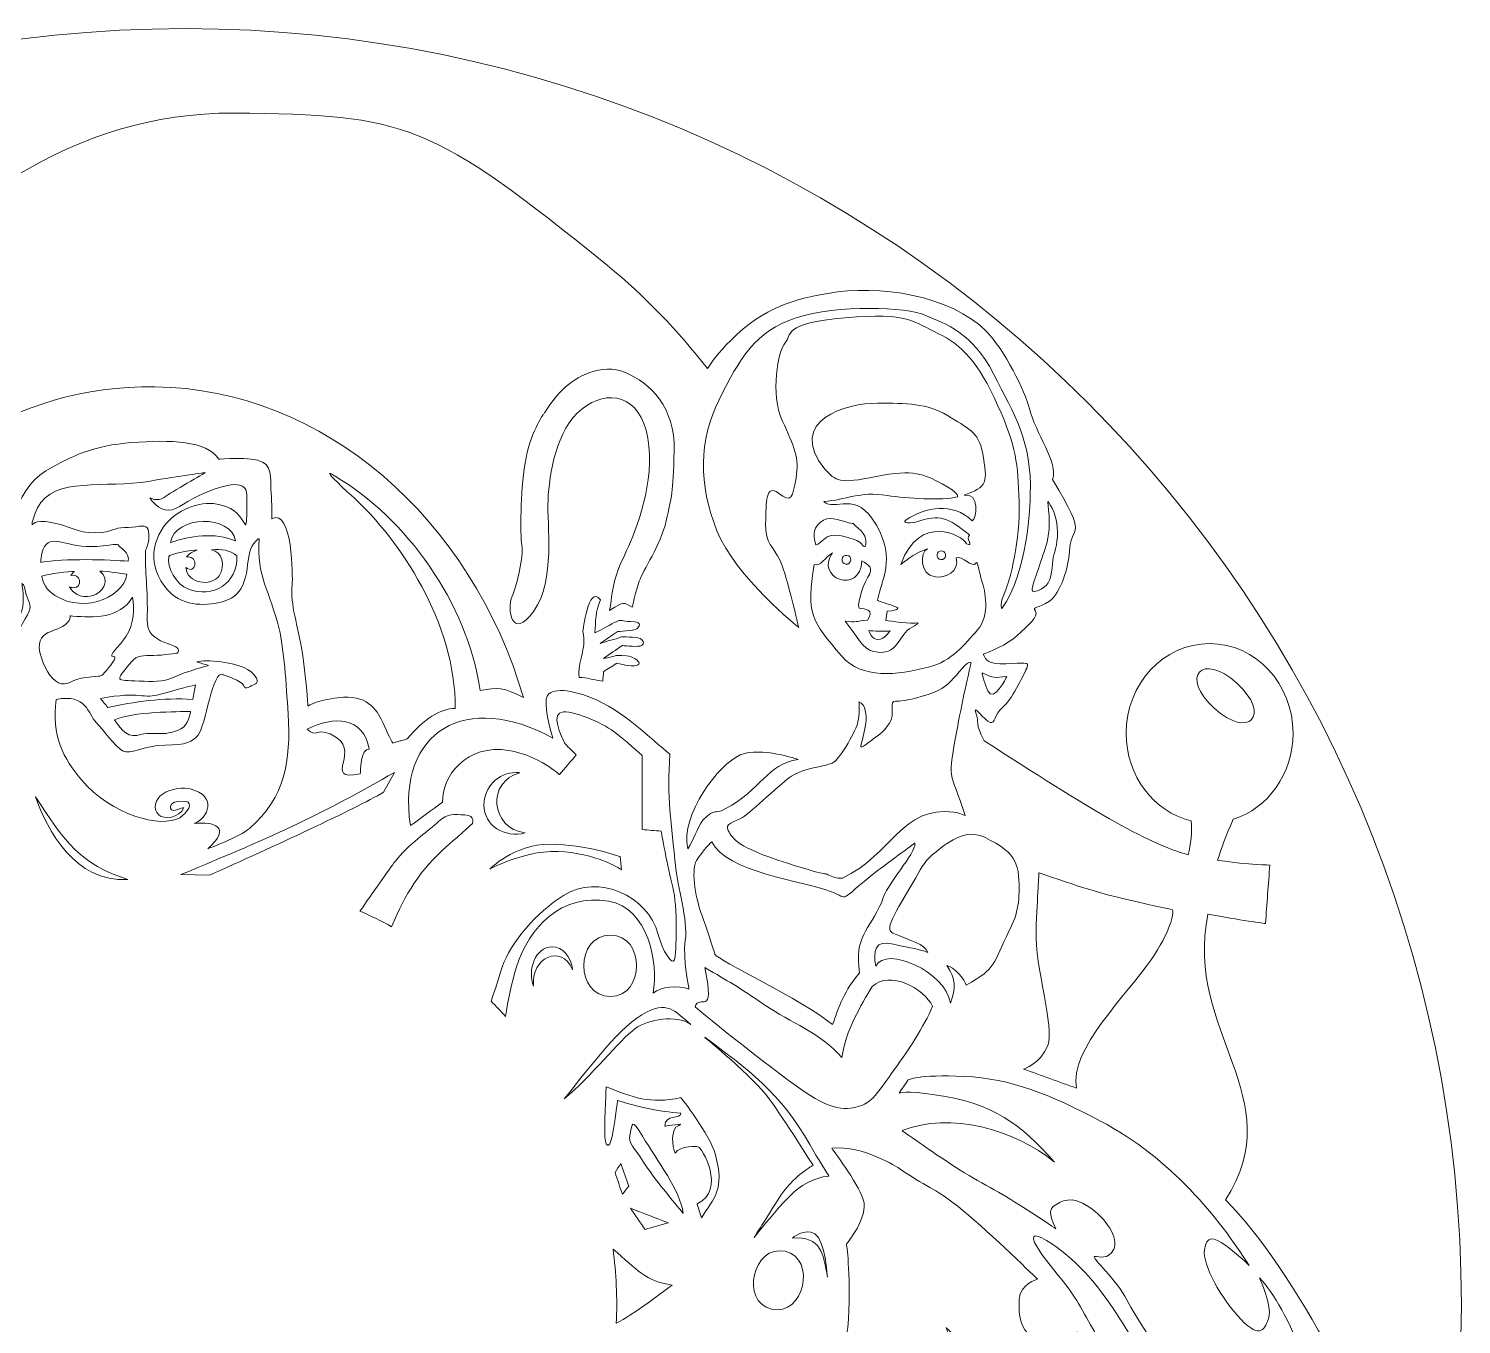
# Model space of a CAD drawing. Header units: inches. Extents: x 50 to 350, y -350 to -50.
# Drawn here: x 181.6 to 350, y -202.3 to -50 of the extents above; entities that cross this region are included whole.
import ezdxf

# ---------------------------------------------------------------- set-up
doc = ezdxf.new("R2010")
doc.units = ezdxf.units.IN
doc.header["$MEASUREMENT"] = 0
doc.layers.add('Layer 1', color=7, linetype='Continuous')

msp = doc.modelspace()

# ---------------------------------------------------------------- linework, layer by layer
at = {"layer": 'Layer 1', "lineweight": 0}
for points, knots in [([(350, -200), (350, -282.84), (282.84, -350), (200, -350), (117.16, -350), (50, -282.84), (50, -200), (50, -117.16), (117.16, -50), (200, -50), (282.84, -50), (350, -117.16), (350, -200)], [0, 0, 0, 0, 1, 1, 1, 2, 2, 2, 3, 3, 3, 4, 4, 4, 4]), ([(320.41, -122.27), (325.83, -122.27), (330.22, -126.99), (330.22, -132.81), (330.22, -137.59), (327.26, -141.63), (323.2, -142.92), (322.2, -145.04), (321.83, -146.29), (321.35, -147.73), (325.3, -148.29), (327.49, -148.29), (327.49, -148.29), (327.32, -150.58), (327.15, -152.88), (326.98, -155.17), (326.98, -155.17), (323.87, -154.75), (320.22, -154.08), (317.39, -168.07), (330.05, -175.52), (322.28, -187.65), (330.55, -195.99), (339.35, -213.69), (346.11, -229.36), (345.01, -234.85), (343.3, -236.69), (339.09, -240.18), (339.09, -240.18), (338.57, -243.96), (338.4, -247.32), (338.09, -253.43), (336.94, -259.11), (334.3, -264.6), (331.56, -270.28), (328.48, -275.73), (325.06, -281), (324.94, -278.99), (324.65, -277.06), (324.54, -276.06), (324.37, -274.43), (323.42, -275.38), (321.27, -276.58), (319.12, -277.79), (319.46, -278.22), (319.46, -278.22), (319.46, -278.22), (319.55, -281.57), (319.38, -288.03), (319.37, -288.45), (319.38, -288.8), (319.42, -289.09), (292.27, -325.41), (248.93, -348.93), (200.1, -348.93), (131.18, -348.93), (73.19, -302.07), (56.23, -238.49), (59.64, -233.88), (67.19, -226.17), (69.6, -226.6), (68.37, -223.84), (65.85, -215.65), (66.18, -209.53), (64.67, -206.1), (62.79, -204.97), (62.36, -202.53), (64.05, -201.87), (65.93, -202.2), (69.46, -202.5), (72.07, -196.43), (76.89, -191.83), (77.94, -191.34), (76.39, -188.59), (72.08, -185.83), (76.39, -174.29), (80.22, -164.02), (84.73, -156.75), (85.19, -148.12), (79.58, -148.15), (76.39, -148.63), (76.39, -148.63), (75.81, -145.59), (75.24, -142.55), (74.67, -139.5), (74.67, -139.5), (78.3, -141.08), (84.78, -140.83), (84.56, -139.07), (84.28, -137.6), (84, -136.39), (78.81, -136.14), (74.67, -131.89), (74.67, -126.67), (74.67, -121.3), (79.06, -116.94), (84.48, -116.94), (94.71, -116.94), (98.05, -130.59), (89.05, -135.29), (89.02, -136.75), (89.01, -138.56), (89.04, -140.43), (101.39, -138.61), (112.24, -131.75), (123.33, -123.03), (122.45, -122.75), (120.94, -122.14), (120.51, -121.21), (119.77, -119.64), (118.52, -116.81), (118.52, -116.81), (116.77, -116.67), (115.37, -116.61), (113.62, -116.48), (113.62, -116.48), (112.05, -117.73), (111.1, -117.42), (110.17, -117.11), (108.81, -115.74), (107.12, -115.32), (107.12, -115.32), (104.71, -115.11), (104.08, -114.8), (103.3, -114.41), (102.57, -112.71), (101.46, -112.28), (101.46, -112.28), (98.94, -111.97), (98.73, -111.34), (98.52, -110.71), (98.21, -108.19), (98.21, -108.19), (98.21, -108.19), (94.76, -104.84), (95.81, -104), (96.85, -103.16), (98.73, -103.27), (98.73, -103.27), (99.15, -102.53), (99.57, -101.8), (99.99, -101.07), (99.57, -100.09), (96.87, -94.94), (103.24, -96.56), (103.9, -95.89), (104.57, -95.23), (105.23, -94.57), (104.23, -88.9), (107.85, -89.87), (109.32, -89.85), (110.58, -88.94), (111.84, -88.03), (113.09, -87.12), (113.6, -82.68), (119.72, -84.24), (119.56, -84.14), (119.79, -83.98), (120.03, -83.82), (120.26, -83.67), (119.88, -83.33), (116.32, -82.54), (114.84, -83.27), (117.95, -80.2), (118.81, -79.16), (121.38, -76.12), (123.51, -73.58), (126.26, -70.29), (130.01, -68.65), (133.06, -67.31), (136.57, -70.04), (137.94, -71.19), (140.17, -70.42), (142.41, -69.65), (144.65, -68.88), (145.92, -65.91), (148.36, -66.11), (146.53, -68.36), (147.55, -68.15), (148.56, -67.94), (149.57, -67.73), (151.15, -65.15), (152.44, -66.17), (151.36, -67.52), (152.16, -67.49), (152.96, -67.45), (153.77, -67.42), (153.77, -67.42), (154.5, -66.79), (155.13, -67), (155.76, -67.21), (155.02, -67.84), (155.02, -67.84), (158.9, -68.68), (161.99, -72.31), (161.72, -78.33), (161.6, -81.22), (161.9, -83.27), (161.68, -85.13), (162.2, -84.46), (162.36, -84.23), (162.78, -83.63), (171.22, -71.58), (186.78, -59.76), (205.73, -59.93), (226.07, -60.12), (228.81, -60.97), (249.65, -77.85), (254.07, -81.42), (257.93, -85.56), (261.4, -89.94), (261.85, -89.21), (262.66, -88.14), (264.13, -86.63), (267.97, -82.69), (271.93, -81.75), (275.52, -81.11), (281.48, -80.03), (289.98, -81.32), (294.19, -85.59), (296.24, -87.65), (298.76, -92.68), (299.24, -94.68), (299.91, -97.47), (302.67, -101.01), (301.96, -102.99), (306.28, -110.17), (304.11, -108.03), (303.93, -111.5), (303.84, -113.18), (302.92, -116.36), (301.6, -117.28), (300.27, -118.21), (299.53, -117.81), (299.93, -118.46), (300.34, -119.12), (299.13, -120.06), (297.76, -121.34), (296.61, -122.42), (294.45, -123.28), (293.81, -123.51), (294.2, -124.26), (294.26, -124.7), (296.51, -124.65), (298.53, -124.61), (299.35, -124.27), (298.92, -125.17), (298.49, -126.07), (297.11, -128.95), (296.08, -129.77), (295.05, -130.59), (295.27, -131.75), (294.62, -131.53), (293.98, -131.32), (292.51, -129.25), (292.94, -130.41), (293.37, -131.55), (292.8, -131.62), (293.91, -133.69), (306.16, -141.6), (312.96, -145.74), (317.89, -147.09), (318.2, -145.94), (318.38, -144.39), (318.24, -143.09), (313.87, -142.03), (310.6, -137.83), (310.6, -132.81), (310.6, -126.99), (314.99, -122.27), (320.41, -122.27), (320.41, -122.27), (320.41, -122.27), (320.41, -122.27)], [0, 0, 0, 0, 1, 1, 1, 2, 2, 2, 3, 3, 3, 4, 4, 4, 5, 5, 5, 6, 6, 6, 7, 7, 7, 8, 8, 8, 9, 9, 9, 10, 10, 10, 11, 11, 11, 12, 12, 12, 13, 13, 13, 14, 14, 14, 15, 15, 15, 16, 16, 16, 17, 17, 17, 18, 18, 18, 19, 19, 19, 20, 20, 20, 21, 21, 21, 22, 22, 22, 23, 23, 23, 24, 24, 24, 25, 25, 25, 26, 26, 26, 27, 27, 27, 28, 28, 28, 29, 29, 29, 30, 30, 30, 31, 31, 31, 32, 32, 32, 33, 33, 33, 34, 34, 34, 35, 35, 35, 36, 36, 36, 37, 37, 37, 38, 38, 38, 39, 39, 39, 40, 40, 40, 41, 41, 41, 42, 42, 42, 43, 43, 43, 44, 44, 44, 45, 45, 45, 46, 46, 46, 47, 47, 47, 48, 48, 48, 49, 49, 49, 50, 50, 50, 51, 51, 51, 52, 52, 52, 53, 53, 53, 54, 54, 54, 55, 55, 55, 56, 56, 56, 57, 57, 57, 58, 58, 58, 59, 59, 59, 60, 60, 60, 61, 61, 61, 62, 62, 62, 63, 63, 63, 64, 64, 64, 65, 65, 65, 66, 66, 66, 67, 67, 67, 68, 68, 68, 69, 69, 69, 70, 70, 70, 71, 71, 71, 72, 72, 72, 73, 73, 73, 74, 74, 74, 75, 75, 75, 76, 76, 76, 77, 77, 77, 78, 78, 78, 79, 79, 79, 80, 80, 80, 81, 81, 81, 82, 82, 82, 83, 83, 83, 84, 84, 84, 85, 85, 85, 86, 86, 86, 87, 87, 87, 88, 88, 88, 89, 89, 89, 90, 90, 90, 91, 91, 91, 91]), ([(272.12, -120.37), (272.12, -120.37), (264.71, -114.48), (262.51, -109.01), (260.3, -103.54), (260.39, -98.39), (262.77, -93.61), (265.14, -88.83), (266.98, -85.55), (271.83, -83.98), (276.69, -82.41), (284.78, -82.69), (287.05, -83.7), (289.32, -84.71), (292.49, -85.64), (295, -90.55), (297.51, -95.46), (299.51, -98.47), (299.34, -104.74), (299.31, -105.88), (299.05, -113.99), (295.98, -118.13), (295.98, -118.13), (295.68, -117.61), (296.33, -116.24), (296.97, -114.87), (298.19, -110.09), (298.02, -105.59), (297.85, -101.1), (297.76, -99.24), (295.5, -94.24), (293.24, -89.24), (291.3, -87.13), (288.47, -85.81), (285.64, -84.49), (285.06, -83.33), (277.57, -83.97), (270.08, -84.6), (271.34, -86.06), (270.52, -86.93), (269.69, -87.79), (268.76, -92.98), (270.18, -96.06), (271.6, -99.14), (272.21, -100.44), (271.8, -102.81), (271.39, -105.18), (271.27, -105.75), (269.74, -104.59), (268.21, -103.43), (268.3, -105.62), (268.23, -108.15), (268.16, -110.68), (269.12, -110.68), (269.96, -112.6), (270.8, -114.52), (272.12, -120.37), (272.12, -120.37), (272.12, -120.37), (272.12, -120.37), (272.12, -120.37)], [0, 0, 0, 0, 1, 1, 1, 2, 2, 2, 3, 3, 3, 4, 4, 4, 5, 5, 5, 6, 6, 6, 7, 7, 7, 8, 8, 8, 9, 9, 9, 10, 10, 10, 11, 11, 11, 12, 12, 12, 13, 13, 13, 14, 14, 14, 15, 15, 15, 16, 16, 16, 17, 17, 17, 18, 18, 18, 19, 19, 19, 20, 20, 20, 20]), ([(242.11, -95.31), (242.11, -95.31), (240.51, -97.52), (239.95, -101.07), (239.39, -104.62), (239.37, -109.32), (239.58, -110.7), (239.78, -112.07), (239.05, -115.24), (238.42, -116.7), (237.79, -118.17), (238.38, -122.1), (240.98, -118.44), (243.57, -114.78), (242.5, -108.4), (242.65, -105.39), (242.81, -102.38), (243.59, -97.11), (246.62, -94.7), (249.64, -92.3), (253.5, -93), (254.38, -98.11), (255.27, -103.21), (252.99, -109.03), (251.89, -111.34), (250.38, -114.48), (250.39, -115.05), (249.89, -118.37), (251.74, -117.24), (251.36, -117.42), (252.56, -117.99), (252.56, -117.99), (252.9, -116.3), (253.37, -114.95), (253.83, -113.61), (255.88, -110.75), (256.54, -107.84), (257.19, -104.93), (257.34, -104.77), (257.48, -99.62), (257.62, -94.46), (254.6, -91.63), (251.76, -90.42), (248.92, -89.21), (245.86, -90.97), (244.43, -92.36), (243.01, -93.76), (242.2, -95.23), (242.2, -95.23)], [0, 0, 0, 0, 1, 1, 1, 2, 2, 2, 3, 3, 3, 4, 4, 4, 5, 5, 5, 6, 6, 6, 7, 7, 7, 8, 8, 8, 9, 9, 9, 10, 10, 10, 11, 11, 11, 12, 12, 12, 13, 13, 13, 14, 14, 14, 15, 15, 15, 16, 16, 16, 16]), ([(159.7, -116.59), (166.54, -101.06), (179.78, -91.9), (196.42, -92.09), (216.35, -92.32), (233.72, -107.73), (239.76, -128.62), (237.51, -127.41), (236.65, -127.35), (234.68, -127.8), (233.16, -117.49), (226.01, -107.52), (217.63, -102.61), (217.63, -102.61), (215.18, -100.88), (219.81, -105.11), (225.12, -109.95), (231.85, -119.89), (231.74, -129.88), (230, -129.89), (228.03, -131.14), (226.11, -133.47), (224.94, -133.89), (225.57, -133.54), (224.4, -133.96), (224.4, -133.96), (223.76, -132.78), (223.26, -131.61), (222.75, -130.43), (221.6, -128.34), (218.61, -128.57), (215.61, -128.8), (214.43, -129.6), (214.43, -129.6), (214.43, -129.6), (214.15, -125.73), (213.79, -123.38), (213.26, -119.97), (212.32, -117.83), (212.58, -115.31), (212.65, -114.62), (212.65, -106.26), (210.2, -107.59), (210.2, -107.59), (210.22, -105.64), (210.1, -104.6), (209.98, -103.55), (210.39, -101.6), (209.1, -100.93), (207.81, -100.27), (203.95, -100.59), (203.95, -100.59), (202.53, -98.4), (198.27, -98.3), (193.71, -98.65), (189.29, -98.99), (186.64, -100.18), (183.63, -101.97), (179.57, -104.39), (179.54, -110.53), (178.47, -110.52), (175.82, -110.49), (178.25, -117.96), (178.06, -118.69), (178.06, -118.69), (175.07, -122.83), (173.6, -126.72), (172.12, -130.62), (170.5, -137.25), (170.5, -137.25), (166.83, -136.99), (164.71, -140.55), (164.67, -142.52), (162.18, -129.84), (164.05, -121.99), (165.22, -119.06), (162.52, -121.63), (160.29, -132.92), (161.62, -141.46), (160.26, -138.74), (159.82, -134.75), (159.77, -131.36), (159.54, -118.05), (166.87, -107.21), (175.3, -100.3), (169.2, -103.95), (167.43, -104.56), (159.7, -116.59), (159.7, -116.59), (159.7, -116.59), (159.7, -116.59)], [0, 0, 0, 0, 1, 1, 1, 2, 2, 2, 3, 3, 3, 4, 4, 4, 5, 5, 5, 6, 6, 6, 7, 7, 7, 8, 8, 8, 9, 9, 9, 10, 10, 10, 11, 11, 11, 12, 12, 12, 13, 13, 13, 14, 14, 14, 15, 15, 15, 16, 16, 16, 17, 17, 17, 18, 18, 18, 19, 19, 19, 20, 20, 20, 21, 21, 21, 22, 22, 22, 23, 23, 23, 24, 24, 24, 25, 25, 25, 26, 26, 26, 27, 27, 27, 28, 28, 28, 29, 29, 29, 30, 30, 30, 30]), ([(290.77, -105.03), (290.77, -105.03), (291.12, -104.59), (288.96, -103.48), (286.81, -102.37), (285.7, -101.74), (281.23, -102.64), (276.77, -103.54), (276.52, -103.15), (275.18, -101.77), (270.53, -96), (277.85, -93.97), (281.37, -94.02), (284.75, -94.02), (287.23, -94.02), (289.59, -95.46), (291.95, -96.9), (293.28, -97.43), (293.71, -99.78), (294.39, -103.46), (294.26, -103.82), (291.58, -104.83), (293.37, -104.47), (293.11, -107.62), (292.49, -107.84), (290.23, -105.64), (287.05, -106.19), (284.75, -107.74), (284.1, -108.17), (285.43, -108.12), (286.12, -107.91), (288.69, -107.1), (289.49, -107.37), (292.18, -109.47), (291.68, -109.98), (292.78, -110.98), (291.84, -110.53), (291.31, -109.51), (286.37, -106.89), (284.11, -112.97), (285.3, -112.1), (285.75, -111.69), (287.24, -111.12), (286.4, -111.46), (286.25, -114.21), (288.16, -114.44), (289.3, -114.58), (291.08, -113.87), (290.63, -112.17), (291.29, -111.88), (292.54, -113.49), (292.95, -112.8), (293.18, -112.4), (293.3, -113.93), (293.65, -114.94), (294.01, -115.95), (294.66, -118.99), (293.13, -120.67), (291.59, -122.36), (290.14, -124.35), (287.39, -125.04), (283.63, -125.99), (279.55, -126.49), (277.16, -123.72), (273.61, -119.6), (272.95, -118.72), (273.95, -112.99), (274.67, -113.25), (275.19, -112.15), (276.09, -111.61), (273.92, -114.47), (279.35, -116.71), (279.54, -112.53), (280.27, -113.05), (281.03, -113.26), (280.25, -114.48), (279.43, -115.76), (278.95, -118.08), (279.24, -118.11), (279.98, -118.21), (281.04, -118.25), (280.2, -119.5), (278.75, -119.65), (278.95, -119.81), (277.56, -119.64), (278.99, -121.32), (279.6, -122.93), (280.89, -123.21), (283.88, -123.87), (283.87, -121.09), (285.37, -120.39), (285.89, -120.15), (286.17, -119.82), (286.17, -119.82), (285.41, -120.05), (282.75, -119.57), (282.37, -119.55), (282.41, -119.19), (282.45, -118.83), (282.5, -118.47), (285.72, -118.18), (281.8, -117.58), (281.38, -117.15), (281.84, -114.71), (283.55, -112.42), (281.26, -108.36), (278.82, -104.04), (276.38, -106.85), (275.05, -105.57), (277.78, -105.39), (279.19, -104.34), (282.51, -104.86), (284.86, -105.23), (288.94, -105.48), (290.77, -105.03), (290.77, -105.03), (290.77, -105.03), (290.77, -105.03)], [0, 0, 0, 0, 1, 1, 1, 2, 2, 2, 3, 3, 3, 4, 4, 4, 5, 5, 5, 6, 6, 6, 7, 7, 7, 8, 8, 8, 9, 9, 9, 10, 10, 10, 11, 11, 11, 12, 12, 12, 13, 13, 13, 14, 14, 14, 15, 15, 15, 16, 16, 16, 17, 17, 17, 18, 18, 18, 19, 19, 19, 20, 20, 20, 21, 21, 21, 22, 22, 22, 23, 23, 23, 24, 24, 24, 25, 25, 25, 26, 26, 26, 27, 27, 27, 28, 28, 28, 29, 29, 29, 30, 30, 30, 31, 31, 31, 32, 32, 32, 33, 33, 33, 34, 34, 34, 35, 35, 35, 36, 36, 36, 37, 37, 37, 38, 38, 38, 39, 39, 39, 39]), ([(202.37, -102.18), (202.37, -102.18), (199.51, -102.53), (195.74, -103.2), (190.77, -104.07), (184.48, -102.54), (182.66, -106.33), (181.79, -108.12), (182.05, -108.32), (182.05, -108.32), (182.05, -108.32), (182.19, -107.68), (184.26, -108.02), (186.33, -108.37), (187.3, -109.28), (189.44, -109.24), (191.58, -109.2), (191.59, -108.62), (192.88, -108.63), (194.18, -108.65), (195.23, -108.21), (195.54, -108.66), (195.86, -109.12), (195.79, -110.27), (195.45, -111.04), (195.12, -111.81), (195.52, -114.81), (195.55, -117.39), (195.59, -119.96), (195.39, -120.35), (196.09, -121.19), (196.8, -122.04), (198.25, -122.27), (198.89, -122.66), (199.53, -123.06), (199.08, -123.37), (199.08, -123.37), (199.08, -123.37), (197.47, -123.66), (196.3, -123.65), (195.13, -123.64), (194.28, -123.7), (193.76, -124.33), (191.67, -126.86), (191.75, -126.52), (194.6, -126.67), (196.16, -126.75), (197.32, -126.83), (198.69, -126.2), (200.06, -125.57), (202.73, -124.83), (202.73, -124.83), (202.28, -124.7), (201.83, -124.56), (201.37, -124.43), (202.45, -124.09), (205.89, -124.44), (207.33, -125.3), (208.43, -125.96), (208.77, -126.83), (208.25, -127.01), (207.73, -127.2), (207.01, -127.82), (206.89, -127.24), (206.77, -126.66), (204.44, -125.92), (204.44, -125.92), (203.23, -125.2), (202.38, -132.05), (201.54, -133.02), (200.82, -133.85), (200.16, -134.17), (197.63, -134.2), (195.1, -134.24), (193.54, -135.39), (192.64, -134.87), (191.73, -134.34), (190.44, -132.46), (189.54, -131.55), (188.56, -130.55), (188.46, -128.1), (184.84, -128.84), (184.22, -133.01), (185.74, -135.86), (187.8, -138.28), (191.35, -142.46), (197.16, -144), (199.36, -142.73), (200.34, -142.16), (200.95, -140.92), (200.11, -140.84), (197.57, -140.49), (198.18, -142.23), (198.87, -141.84), (199.32, -141.65), (199.84, -141.53), (199.84, -141.53), (199.33, -142.81), (197.48, -142.93), (196.94, -142.44), (196.08, -141.67), (196.48, -140.54), (197.4, -139.91), (198.33, -139.28), (199.95, -139.13), (200.59, -139.34), (203.89, -140.18), (202.68, -142.82), (201.05, -143.42), (203.39, -143.14), (205.52, -143.81), (202.68, -146.37), (202.68, -146.37), (206.4, -144.99), (207.58, -143.98), (211.72, -140.41), (212.45, -136.1), (212.1, -130.53), (211.88, -126.99), (211.61, -122.87), (211.05, -120.55), (209.98, -116.09), (208.33, -114.36), (208.7, -109.97), (208.7, -109.97), (208.62, -109.79), (208.03, -110.56), (206.86, -112.06), (208.01, -115.98), (204.9, -117.17), (203.27, -117.8), (200.25, -118.07), (198.45, -116.44), (195.55, -113.82), (195.9, -110.33), (197.8, -108.13), (199.38, -106.3), (202.12, -105.43), (204.11, -105.95), (206.12, -106.47), (206.43, -107.38), (207.11, -108.3), (207.11, -108.3), (207.3, -107.83), (207.25, -106.28), (207.2, -104.74), (207.47, -103.91), (206.37, -103.64), (205.27, -103.37), (203.25, -104.12), (201.49, -104.93), (199.73, -105.75), (198.74, -106.83), (197.65, -106.56), (196.54, -106.29), (195.84, -105.13), (195.84, -105.13), (195.84, -105.13), (196.75, -105.65), (197.53, -105.08), (198.32, -104.51), (202.37, -102.18), (202.37, -102.18), (202.37, -102.18), (202.37, -102.18), (202.37, -102.18)], [0, 0, 0, 0, 1, 1, 1, 2, 2, 2, 3, 3, 3, 4, 4, 4, 5, 5, 5, 6, 6, 6, 7, 7, 7, 8, 8, 8, 9, 9, 9, 10, 10, 10, 11, 11, 11, 12, 12, 12, 13, 13, 13, 14, 14, 14, 15, 15, 15, 16, 16, 16, 17, 17, 17, 18, 18, 18, 19, 19, 19, 20, 20, 20, 21, 21, 21, 22, 22, 22, 23, 23, 23, 24, 24, 24, 25, 25, 25, 26, 26, 26, 27, 27, 27, 28, 28, 28, 29, 29, 29, 30, 30, 30, 31, 31, 31, 32, 32, 32, 33, 33, 33, 34, 34, 34, 35, 35, 35, 36, 36, 36, 37, 37, 37, 38, 38, 38, 39, 39, 39, 40, 40, 40, 41, 41, 41, 42, 42, 42, 43, 43, 43, 44, 44, 44, 45, 45, 45, 46, 46, 46, 47, 47, 47, 48, 48, 48, 49, 49, 49, 50, 50, 50, 51, 51, 51, 52, 52, 52, 53, 53, 53, 54, 54, 54, 55, 55, 55, 55]), ([(301.38, -105.56), (301.38, -105.56), (301.83, -108.53), (301.3, -110.35), (300.77, -112.17), (299.7, -115.11), (299.54, -115.78), (299.39, -116.46), (300.44, -116.11), (301.19, -115.43), (301.94, -114.74), (301.87, -113.03), (302.04, -112.15), (302.22, -111.28), (302.66, -110.34), (302.51, -108.53), (302.36, -106.71), (301.38, -105.56), (301.38, -105.56), (301.38, -105.56), (301.38, -105.56), (301.38, -105.56)], [0, 0, 0, 0, 1, 1, 1, 2, 2, 2, 3, 3, 3, 4, 4, 4, 5, 5, 5, 6, 6, 6, 7, 7, 7, 7]), ([(198.26, -110.4), (198.76, -107.19), (205.48, -107.04), (205.91, -110.21), (203.5, -109.12), (200.51, -109.63), (198.26, -110.4), (198.26, -110.4), (198.26, -110.4), (198.26, -110.4)], [0, 0, 0, 0, 1, 1, 1, 2, 2, 2, 3, 3, 3, 3]), ([(274.14, -110.68), (274.14, -110.68), (274.51, -110.6), (275.06, -110.02), (276.02, -109.02), (277.88, -109.76), (278.94, -110.16), (279.5, -110.37), (279.88, -111.17), (279.96, -110.75), (280.04, -110.33), (280.18, -109.59), (279.11, -108.69), (278.05, -107.78), (278.89, -108.31), (278, -108.07), (276.69, -107.73), (275.68, -107.15), (274.65, -108.03), (273.62, -108.9), (273.89, -109.88), (274.14, -110.68), (274.14, -110.68), (274.14, -110.68), (274.14, -110.68)], [0, 0, 0, 0, 1, 1, 1, 2, 2, 2, 3, 3, 3, 4, 4, 4, 5, 5, 5, 6, 6, 6, 7, 7, 7, 8, 8, 8, 8]), ([(193.29, -112.59), (193.29, -112.59), (193.55, -111.79), (192.63, -111.14), (191.71, -110.5), (192.64, -110.51), (190.35, -110.79), (186.4, -111.27), (184.88, -109.49), (183.68, -110.61), (183.06, -111.2), (183.03, -112.72), (183.03, -112.72), (185.71, -112.23), (191.2, -112.41), (193.29, -112.59), (193.29, -112.59), (193.29, -112.59), (193.29, -112.59)], [0, 0, 0, 0, 1, 1, 1, 2, 2, 2, 3, 3, 3, 4, 4, 4, 5, 5, 5, 6, 6, 6, 6]), ([(206.09, -111.97), (206.16, -115.2), (203.31, -117.01), (200.3, -115.84), (199.05, -115.37), (197.79, -113.31), (198.07, -112.05), (198.15, -111.7), (200.91, -111.27), (201.41, -111.27), (201.41, -111.27), (200.54, -111.56), (200.16, -112.09), (200.66, -111.99), (201.15, -112.35), (201.15, -112.84), (201.14, -113.52), (200.57, -113.78), (200.09, -113.32), (200.19, -115.24), (203.1, -115.61), (203.99, -114.3), (204.81, -113.09), (204.33, -111.49), (203.11, -111.24), (204.23, -111.17), (205.2, -111.24), (206.09, -111.97), (206.09, -111.97), (206.09, -111.97), (206.09, -111.97)], [0, 0, 0, 0, 1, 1, 1, 2, 2, 2, 3, 3, 3, 4, 4, 4, 5, 5, 5, 6, 6, 6, 7, 7, 7, 8, 8, 8, 9, 9, 9, 10, 10, 10, 10]), ([(277.79, -111.9), (278.46, -111.98), (278.33, -113.02), (277.66, -112.93), (276.99, -112.85), (277.12, -111.81), (277.79, -111.9), (277.79, -111.9), (277.79, -111.9), (277.79, -111.9)], [0, 0, 0, 0, 1, 1, 1, 2, 2, 2, 3, 3, 3, 3]), ([(288.95, -111.38), (289.61, -111.46), (289.48, -112.48), (288.82, -112.4), (288.16, -112.32), (288.29, -111.3), (288.95, -111.38), (288.95, -111.38), (288.95, -111.38), (288.95, -111.38)], [0, 0, 0, 0, 1, 1, 1, 2, 2, 2, 3, 3, 3, 3]), ([(189.98, -113.76), (190.76, -113.76), (192.42, -114.01), (193.15, -114.12), (192.75, -117.04), (187.36, -119.04), (184.05, -116.11), (183.28, -115.37), (183.16, -114.35), (183.16, -114.35), (183.96, -114.04), (186.41, -113.8), (187, -113.78), (187, -113.78), (186.76, -113.97), (186.56, -114.28), (187.66, -113.88), (188.08, -115.71), (186.84, -115.7), (186.68, -115.7), (186.54, -115.66), (186.42, -115.59), (186.73, -116.29), (187.65, -116.97), (189.03, -116.66), (190.33, -116.37), (191.27, -114.72), (189.98, -113.76), (189.98, -113.76), (189.98, -113.76), (189.98, -113.76)], [0, 0, 0, 0, 1, 1, 1, 2, 2, 2, 3, 3, 3, 4, 4, 4, 5, 5, 5, 6, 6, 6, 7, 7, 7, 8, 8, 8, 9, 9, 9, 10, 10, 10, 10]), ([(179.69, -122.23), (179.69, -122.23), (180.75, -120.1), (181.48, -118.87), (182.21, -117.64), (181.37, -117.11), (181.25, -116.19), (181.13, -115.28), (180.81, -115.21), (180.81, -115.21), (180.81, -115.21), (181.17, -117.43), (180.84, -118.27), (180.5, -119.12), (179.69, -122.23), (179.69, -122.23), (179.69, -122.23), (179.69, -122.23), (179.69, -122.23)], [0, 0, 0, 0, 1, 1, 1, 2, 2, 2, 3, 3, 3, 4, 4, 4, 5, 5, 5, 6, 6, 6, 6]), ([(249.08, -126.69), (249.12, -126.32), (249.16, -125.94), (249.19, -125.57), (249.7, -125.24), (250.21, -124.91), (250.72, -124.58), (254.64, -125.56), (253.43, -123.89), (251.86, -123.71), (250.14, -123.51), (250.65, -123.86), (249.16, -124.01), (249.9, -123.5), (250.63, -123), (251.36, -122.49), (251.36, -122.49), (252.91, -122.66), (253.47, -122.56), (254.02, -122.46), (253.98, -121.9), (253.47, -121.67), (252.95, -121.45), (251.28, -121.49), (251.28, -121.49), (250.45, -121.8), (249.62, -121.94), (248.79, -122.25), (249.46, -121.79), (250.13, -121.33), (250.79, -120.87), (250.79, -120.87), (252.74, -120.76), (253.08, -120.52), (253.41, -120.28), (253.66, -119.76), (252.82, -119.72), (250.18, -119.59), (252.07, -119.02), (248.17, -121.02), (248.24, -119.48), (248.21, -118.61), (248.82, -117.11), (247.35, -115.26), (246.75, -120.86), (246.75, -120.86), (247.21, -122.96), (246.08, -124.41), (246.32, -126.24), (247.37, -126.23), (247.65, -126.52), (249.08, -126.69), (249.08, -126.69), (249.08, -126.69), (249.08, -126.69)], [0, 0, 0, 0, 1, 1, 1, 2, 2, 2, 3, 3, 3, 4, 4, 4, 5, 5, 5, 6, 6, 6, 7, 7, 7, 8, 8, 8, 9, 9, 9, 10, 10, 10, 11, 11, 11, 12, 12, 12, 13, 13, 13, 14, 14, 14, 15, 15, 15, 16, 16, 16, 17, 17, 17, 18, 18, 18, 18]), ([(193.82, -116.82), (194.03, -118.03), (194.01, -119.99), (193.07, -121.39), (192.26, -122.6), (190.8, -123.83), (191.57, -123.79), (192.16, -123.75), (191.06, -125.08), (190.53, -125.66), (190.01, -126.24), (190.29, -126), (188.4, -126.24), (186.52, -126.48), (186.45, -127.13), (185.48, -126.98), (184.5, -126.84), (183.61, -125.47), (183.11, -123.96), (181.87, -120.27), (185.39, -121.17), (186.35, -119.57), (186.77, -118.86), (186.13, -118.98), (186.81, -119.03), (189.17, -119.22), (192.28, -119.39), (193.82, -116.82), (193.82, -116.82), (193.82, -116.82), (193.82, -116.82)], [0, 0, 0, 0, 1, 1, 1, 2, 2, 2, 3, 3, 3, 4, 4, 4, 5, 5, 5, 6, 6, 6, 7, 7, 7, 8, 8, 8, 9, 9, 9, 10, 10, 10, 10]), ([(280.36, -120.73), (280.65, -121.62), (281.15, -122.03), (282.02, -121.64), (282.29, -121.52), (282.85, -120.75), (282.85, -120.75), (282.36, -120.9), (280.73, -120.78), (280.36, -120.73), (280.36, -120.73), (280.36, -120.73), (280.36, -120.73)], [0, 0, 0, 0, 1, 1, 1, 2, 2, 2, 3, 3, 3, 4, 4, 4, 4]), ([(279.2, -129.1), (279.2, -129.1), (279.32, -130.59), (279.01, -131.69), (278.7, -132.8), (276.78, -136.12), (276.03, -136.33), (275.28, -136.54), (275.64, -136.52), (274.65, -136.7), (273.66, -136.88), (272.23, -137.25), (271.25, -137.86), (270.27, -138.46), (266.49, -142.1), (265.51, -142.71), (264.53, -143.31), (263.35, -143.34), (263.84, -144.24), (264.34, -145.15), (264.81, -146.18), (270.69, -148.05), (276.56, -149.92), (274.65, -149.01), (275.74, -149.51), (276.82, -150.01), (277.27, -149.82), (277.27, -149.82), (283.22, -146.99), (284.16, -141.31), (290.36, -142.08), (290.95, -142.15), (291.7, -142.49), (291.7, -142.49), (289.86, -136.87), (289.55, -138.77), (290.8, -131.94), (291.36, -128.87), (292.37, -124.58), (292.37, -124.58), (292.37, -124.58), (292.31, -124.09), (291.33, -125.18), (290.35, -126.27), (289.72, -127.21), (288.5, -127.79), (287.28, -128.36), (284.4, -129.15), (283.51, -129.04), (282.61, -128.93), (283.57, -130.5), (282.76, -131.67), (281.95, -132.84), (281.39, -133.06), (280.32, -133.9), (279.25, -134.73), (279.43, -134.29), (279.43, -134.29), (279.62, -133.33), (280.82, -129.91), (279.2, -129.1), (279.2, -129.1), (279.2, -129.1), (279.2, -129.1)], [0, 0, 0, 0, 1, 1, 1, 2, 2, 2, 3, 3, 3, 4, 4, 4, 5, 5, 5, 6, 6, 6, 7, 7, 7, 8, 8, 8, 9, 9, 9, 10, 10, 10, 11, 11, 11, 12, 12, 12, 13, 13, 13, 14, 14, 14, 15, 15, 15, 16, 16, 16, 17, 17, 17, 18, 18, 18, 19, 19, 19, 20, 20, 20, 21, 21, 21, 21]), ([(323.62, -126.93), (327.7, -130.64), (325.03, -133.57), (320.95, -129.86), (316.87, -126.15), (319.53, -123.22), (323.62, -126.93), (323.62, -126.93), (323.62, -126.93), (323.62, -126.93)], [0, 0, 0, 0, 1, 1, 1, 2, 2, 2, 3, 3, 3, 3]), ([(293.67, -125.7), (294.97, -126.37), (295.2, -126.28), (296.56, -126.14), (296.5, -126.3), (295.06, -129.28), (294.33, -127.82), (294.02, -127.2), (293.64, -125.77), (293.67, -125.7), (293.67, -125.7), (293.67, -125.7), (293.67, -125.7)], [0, 0, 0, 0, 1, 1, 1, 2, 2, 2, 3, 3, 3, 4, 4, 4, 4]), ([(201.22, -127.12), (201.11, -127.69), (201, -128.25), (200.89, -128.82), (197.43, -128.59), (193.92, -129.12), (190.91, -129.79), (190.63, -129.43), (190.35, -129.08), (190.06, -128.73), (194.85, -127.79), (194.95, -128.89), (197.25, -128.19), (198.87, -127.7), (201.22, -127.12), (201.22, -127.12), (201.22, -127.12), (201.22, -127.12), (201.22, -127.12)], [0, 0, 0, 0, 1, 1, 1, 2, 2, 2, 3, 3, 3, 4, 4, 4, 5, 5, 5, 6, 6, 6, 6]), ([(237.65, -166.08), (237.96, -164.22), (238.39, -162.04), (238.91, -160.39), (240.45, -155.53), (244.21, -151.61), (249.76, -152.54), (254.44, -153.32), (255.66, -159.78), (255, -163.36), (255.88, -162.57), (257.97, -162.42), (259.22, -162.89), (259.22, -162.89), (258.45, -159.36), (258.79, -157.12), (259.13, -154.89), (257.84, -150.5), (257.67, -148.69), (257.15, -143.22), (256.59, -140.37), (256.98, -135.26), (254.76, -133.49), (251.38, -130.06), (247.77, -128.64), (244.93, -127.52), (242.61, -127.43), (242.44, -128.81), (242.26, -130.19), (243.21, -133.37), (243.21, -133.37), (233.13, -127.81), (224.83, -132.46), (226.47, -143.66), (227.73, -142.74), (229, -141.82), (230.26, -140.9), (230.14, -137.87), (233.09, -134.01), (238.05, -134.83), (241.66, -135.44), (243.99, -137.67), (243.99, -137.67), (244.65, -136.9), (245.31, -136.12), (245.97, -135.35), (245.54, -134.92), (245.1, -134.49), (244.67, -134.06), (244.67, -134.06), (243.04, -131.05), (243.99, -130.44), (244.93, -129.84), (248.46, -131.31), (250.1, -132.42), (251.73, -133.54), (253.71, -135.44), (253.71, -135.44), (253.71, -138.33), (253.71, -141.23), (253.71, -144.13), (254.46, -144.19), (255.2, -144.24), (255.95, -144.3), (255.95, -144.3), (256.71, -148.64), (257.31, -150.88), (257.91, -153.11), (257.76, -158.74), (257.5, -159.43), (257.24, -160.12), (256.12, -158.42), (255.6, -156.44), (254.42, -151.88), (248.51, -149.27), (244.47, -151.86), (241.37, -153.84), (238.22, -157.38), (237.27, -160.31), (236.88, -161.54), (236.39, -163), (235.96, -164.29), (236.54, -164.88), (237.1, -165.47), (237.65, -166.08), (237.65, -166.08), (237.65, -166.08), (237.65, -166.08)], [0, 0, 0, 0, 1, 1, 1, 2, 2, 2, 3, 3, 3, 4, 4, 4, 5, 5, 5, 6, 6, 6, 7, 7, 7, 8, 8, 8, 9, 9, 9, 10, 10, 10, 11, 11, 11, 12, 12, 12, 13, 13, 13, 14, 14, 14, 15, 15, 15, 16, 16, 16, 17, 17, 17, 18, 18, 18, 19, 19, 19, 20, 20, 20, 21, 21, 21, 22, 22, 22, 23, 23, 23, 24, 24, 24, 25, 25, 25, 26, 26, 26, 27, 27, 27, 28, 28, 28, 29, 29, 29, 29]), ([(200.63, -130.26), (200.63, -130.26), (200.37, -131.91), (199.5, -132.3), (197.17, -133.35), (196.75, -132.44), (194.33, -133.05), (193.04, -133.38), (192.06, -131.76), (191.69, -131.23), (193.81, -130.27), (199.21, -130.25), (200.63, -130.26), (200.63, -130.26), (200.63, -130.26), (200.63, -130.26)], [0, 0, 0, 0, 1, 1, 1, 2, 2, 2, 3, 3, 3, 4, 4, 4, 5, 5, 5, 5]), ([(217.05, -132.89), (215.36, -132.18), (215.51, -133.37), (214.35, -132.33), (217.4, -130.75), (221, -130.83), (221.64, -134.69), (220.62, -134.46), (220.6, -137.49), (220.59, -137.57), (215.77, -138.55), (221.26, -134.68), (217.05, -132.89), (217.05, -132.89), (217.05, -132.89), (217.05, -132.89)], [0, 0, 0, 0, 1, 1, 1, 2, 2, 2, 3, 3, 3, 4, 4, 4, 5, 5, 5, 5]), ([(260.85, -143), (260.18, -143.97), (259.74, -145.4), (259.07, -146.37), (258.15, -142.4), (262.78, -136.36), (265.25, -135.35), (267.7, -134.35), (272.06, -135.89), (272.06, -135.89), (268.34, -136.43), (267.71, -139.45), (263.49, -141.7), (262.07, -142.44), (262.46, -141.46), (260.85, -143), (260.85, -143), (260.85, -143), (260.85, -143)], [0, 0, 0, 0, 1, 1, 1, 2, 2, 2, 3, 3, 3, 4, 4, 4, 5, 5, 5, 6, 6, 6, 6]), ([(202.86, -149.48), (210.24, -146.2), (219.85, -141.75), (223.33, -139.74), (223.33, -139.74), (224.6, -137.4), (224.6, -137.4), (216.77, -141.94), (210.61, -144.85), (199.48, -149.42), (199.48, -149.42), (202.86, -149.48), (202.86, -149.48), (202.86, -149.48), (202.86, -149.48), (202.86, -149.48)], [0, 0, 0, 0, 1, 1, 1, 2, 2, 2, 3, 3, 3, 4, 4, 4, 5, 5, 5, 5]), ([(238.87, -137.42), (236.8, -137.42), (235.12, -139.14), (235.12, -141.26), (235.12, -143.69), (237.57, -145.13), (239.97, -144.52), (235.87, -143.98), (235.42, -138.44), (239.35, -137.45), (239.19, -137.43), (239.03, -137.42), (238.87, -137.42), (238.87, -137.42), (238.87, -137.42), (238.87, -137.42)], [0, 0, 0, 0, 1, 1, 1, 2, 2, 2, 3, 3, 3, 4, 4, 4, 5, 5, 5, 5]), ([(193.26, -149.99), (187.02, -150.39), (183.79, -144.17), (182.41, -140.27), (185.81, -145.55), (187.74, -148.25), (193.26, -149.99), (193.26, -149.99), (193.26, -149.99), (193.26, -149.99)], [0, 0, 0, 0, 1, 1, 1, 2, 2, 2, 3, 3, 3, 3]), ([(224.27, -155.54), (225.81, -151.77), (227.69, -148.76), (230.73, -146.11), (232.71, -144.39), (233.74, -143.44), (233.74, -143.44), (233.74, -143.44), (234.18, -142.49), (232.88, -142.41), (231.59, -142.32), (230.9, -142.15), (229.79, -143.18), (228.67, -144.21), (226.08, -146.02), (224.71, -147.83), (223.91, -148.88), (222.01, -151.61), (220.55, -153.71), (221.82, -154.27), (223.06, -154.88), (224.27, -155.54), (224.27, -155.54), (224.27, -155.54), (224.27, -155.54)], [0, 0, 0, 0, 1, 1, 1, 2, 2, 2, 3, 3, 3, 4, 4, 4, 5, 5, 5, 6, 6, 6, 7, 7, 7, 8, 8, 8, 8]), ([(281.18, -160.16), (280.84, -158.45), (281.05, -156.99), (283.26, -157.59), (284.48, -157.92), (285.98, -158.04), (287.3, -158.57), (286.91, -157.55), (285.26, -157.22), (283.19, -156.29), (282.35, -155.91), (282.8, -154.89), (285.54, -150.38), (286.52, -148.74), (286.75, -148.01), (287.82, -147.11), (289.42, -145.79), (291.72, -143.79), (294.11, -145.11), (295.53, -145.89), (297.77, -146.75), (297.96, -149.55), (298.16, -152.36), (297.9, -153.96), (296.87, -156), (294.88, -159.93), (295.49, -160.39), (291.78, -162.41), (291.73, -161.81), (290.3, -160.21), (289.53, -160.11), (290.62, -161.7), (290.63, -162.76), (289.95, -164.52), (289.4, -160.83), (282.38, -157.72), (281.18, -160.16), (281.18, -160.16), (281.18, -160.16), (281.18, -160.16)], [0, 0, 0, 0, 1, 1, 1, 2, 2, 2, 3, 3, 3, 4, 4, 4, 5, 5, 5, 6, 6, 6, 7, 7, 7, 8, 8, 8, 9, 9, 9, 10, 10, 10, 11, 11, 11, 12, 12, 12, 13, 13, 13, 13]), ([(235.81, -148.78), (235.81, -148.78), (238.56, -145.85), (242.87, -145.85), (247.17, -145.85), (251.13, -147.31), (251.13, -147.31), (251.19, -147.83), (251.24, -148.35), (251.3, -148.86), (251.3, -148.86), (249, -147.18), (244.61, -146.74), (240.22, -146.31), (235.81, -148.78), (235.81, -148.78), (235.81, -148.78), (235.81, -148.78), (235.81, -148.78)], [0, 0, 0, 0, 1, 1, 1, 2, 2, 2, 3, 3, 3, 4, 4, 4, 5, 5, 5, 6, 6, 6, 6]), ([(285.78, -145.71), (285.86, -147.05), (282.45, -150.4), (281.87, -152.64), (280.38, -156.01), (278.59, -156.7), (279.27, -160.96), (277.53, -162.95), (276.81, -164.99), (276.1, -167.05), (272.49, -164.07), (262.54, -159.45), (262.27, -158.78), (262.04, -158.2), (261.27, -155.54), (260.72, -154.14), (260.16, -152.74), (259.36, -148.99), (260.11, -147.75), (260.87, -146.52), (261.9, -145.55), (261.9, -145.55), (263.6, -149.14), (272.62, -150.18), (275.86, -151.39), (278.31, -152.3), (276.44, -152.82), (281.35, -148.98), (282.02, -148.46), (285.78, -145.71), (285.78, -145.71), (285.78, -145.71), (285.78, -145.71), (285.78, -145.71)], [0, 0, 0, 0, 1, 1, 1, 2, 2, 2, 3, 3, 3, 4, 4, 4, 5, 5, 5, 6, 6, 6, 7, 7, 7, 8, 8, 8, 9, 9, 9, 10, 10, 10, 11, 11, 11, 11]), ([(304.75, -174.51), (302.68, -173.76), (300.62, -173.02), (298.55, -172.27), (298.55, -172.27), (300.53, -171.67), (301.39, -169.52), (302.25, -167.37), (299.84, -160.22), (300.01, -156.01), (300.19, -151.79), (300.36, -149.21), (300.36, -149.21), (304.8, -150.69), (307.32, -151.77), (316.02, -153.51), (316.28, -153.94), (315.76, -156.18), (313.53, -159.45), (310.81, -163.42), (303.88, -170), (304.75, -174.51)], [0, 0, 0, 0, 1, 1, 1, 2, 2, 2, 3, 3, 3, 4, 4, 4, 5, 5, 5, 6, 6, 6, 7, 7, 7, 7]), ([(249.97, -156.52), (254.1, -156.52), (254.1, -163.75), (249.97, -163.75), (245.83, -163.75), (245.83, -156.52), (249.97, -156.52), (249.97, -156.52), (249.97, -156.52), (249.97, -156.52)], [0, 0, 0, 0, 1, 1, 1, 2, 2, 2, 3, 3, 3, 3]), ([(243.12, -157.9), (244.35, -157.9), (245.37, -159.07), (245.54, -160.59), (244.23, -157.47), (240.59, -159.2), (240.96, -162.52), (240.16, -160.63), (241.2, -157.9), (243.12, -157.9), (243.12, -157.9), (243.12, -157.9), (243.12, -157.9)], [0, 0, 0, 0, 1, 1, 1, 2, 2, 2, 3, 3, 3, 4, 4, 4, 4]), ([(280.76, -162.55), (282.8, -160.62), (286.89, -162.84), (287.84, -164.88), (286.87, -167.27), (284.91, -170.2), (283.38, -172.29), (282.36, -173.67), (281.07, -175.75), (280.04, -176.29), (279.01, -176.82), (277.16, -177.56), (274.07, -175.73), (270.88, -173.85), (262.53, -167.11), (259.94, -164.97), (260.4, -163.27), (262.34, -166.52), (261.09, -160.34), (263.91, -161.99), (264.94, -162.55), (268.22, -164.8), (271.13, -166.78), (274.63, -168), (277.2, -170.92), (277.59, -167.74), (279.46, -164.78), (280.76, -162.55), (280.76, -162.55), (280.76, -162.55), (280.76, -162.55)], [0, 0, 0, 0, 1, 1, 1, 2, 2, 2, 3, 3, 3, 4, 4, 4, 5, 5, 5, 6, 6, 6, 7, 7, 7, 8, 8, 8, 9, 9, 9, 10, 10, 10, 10]), ([(252.91, -167.52), (254.49, -166.39), (257.68, -165.85), (259.43, -167.02), (257.54, -165.51), (256.73, -164.04), (253.67, -165.9), (250.53, -167.81), (246.89, -172.97), (244.55, -175.77), (247.76, -173.15), (250.97, -168.92), (252.91, -167.52), (252.91, -167.52), (252.91, -167.52), (252.91, -167.52)], [0, 0, 0, 0, 1, 1, 1, 2, 2, 2, 3, 3, 3, 4, 4, 4, 5, 5, 5, 5]), ([(261.07, -168.53), (265.91, -172.07), (270.14, -175.23), (273.42, -181.14), (274.28, -182.69), (275.66, -184.84), (275.66, -184.84), (275.66, -184.84), (273.76, -184.92), (271.87, -186.47), (269.98, -188.02), (266.88, -192.07), (266.88, -192.07), (266.88, -192.07), (267.88, -190.45), (269.69, -187.61), (271.49, -184.77), (273.8, -183.58), (273.8, -183.58), (273.8, -183.58), (270.44, -178.25), (268.64, -175.75), (266.83, -173.25), (261.07, -168.53), (261.07, -168.53), (261.07, -168.53), (261.07, -168.53), (261.07, -168.53)], [0, 0, 0, 0, 1, 1, 1, 2, 2, 2, 3, 3, 3, 4, 4, 4, 5, 5, 5, 6, 6, 6, 7, 7, 7, 8, 8, 8, 9, 9, 9, 9]), ([(284.95, -173.56), (284.61, -174.08), (284.26, -174.6), (283.92, -175.11), (283.92, -175.11), (284.69, -174.77), (288.13, -175.28), (295.08, -176.33), (298.17, -178.71), (302.17, -183.2), (297.55, -179.41), (289.9, -177.21), (284.26, -179.5), (284.26, -179.5), (287.62, -181.91), (290.55, -183.8), (293.47, -185.7), (295.8, -186.73), (298.55, -188.54), (301.3, -190.35), (302.34, -191.03), (302.34, -191.03), (302.34, -191.03), (301.13, -188.97), (302.08, -188.37), (303.03, -187.76), (304.14, -187.07), (306.21, -188.45), (308.28, -189.83), (309.74, -192.15), (309.14, -193.44), (308.53, -194.73), (307.42, -194.3), (306.9, -194.3), (306.38, -194.3), (309.57, -197.14), (310.69, -199.38), (311.8, -201.62), (314.3, -204.8), (315.51, -208.07), (316.71, -211.34), (318, -214.53), (318, -214.53), (318, -214.53), (318.6, -212.03), (320.32, -212.21), (322.05, -212.38), (324.2, -212.03), (325.66, -216.59), (326.74, -219.97), (326.71, -226.16), (321.79, -222.88), (324.97, -231.29), (325.49, -241.96), (326.18, -250.85), (327.9, -247.55), (332.15, -249.1), (332.37, -253.09), (332.55, -256.1), (331.34, -257.13), (330.05, -257.65), (328.29, -258.35), (326.36, -258), (326.18, -256.53), (326.72, -261.74), (326.44, -264.36), (326.09, -269.18), (331.55, -259.56), (335.55, -251.76), (336.5, -240.26), (336.5, -240.26), (335.56, -242.16), (333.15, -242.59), (330.74, -243.02), (328.93, -240.18), (328.93, -236.47), (328.93, -232.77), (330.14, -230.62), (332.29, -230.19), (334.44, -229.76), (335.3, -230.62), (336.33, -231.91), (337.37, -233.2), (337.54, -234.41), (337.54, -234.41), (337.54, -234.41), (337.19, -223.65), (335.56, -217.71), (333.75, -211.15), (329.64, -200.18), (326.26, -196.8), (326.26, -196.8), (327.81, -200.16), (327.38, -201.45), (326.95, -202.74), (326.44, -204.12), (324.11, -201.71), (321.79, -199.3), (319.55, -195.25), (319.81, -193.53), (320.07, -191.81), (320.84, -191.98), (322.3, -193.01), (323.77, -194.05), (325.06, -195.34), (325.06, -195.34), (321.47, -189.77), (315.96, -182.81), (307.59, -178.38), (301.56, -175.2), (297.09, -173.39), (291.58, -173.13), (286.07, -172.87), (284.95, -173.56), (284.95, -173.56), (284.95, -173.56), (284.95, -173.56), (284.95, -173.56)], [0, 0, 0, 0, 1, 1, 1, 2, 2, 2, 3, 3, 3, 4, 4, 4, 5, 5, 5, 6, 6, 6, 7, 7, 7, 8, 8, 8, 9, 9, 9, 10, 10, 10, 11, 11, 11, 12, 12, 12, 13, 13, 13, 14, 14, 14, 15, 15, 15, 16, 16, 16, 17, 17, 17, 18, 18, 18, 19, 19, 19, 20, 20, 20, 21, 21, 21, 22, 22, 22, 23, 23, 23, 24, 24, 24, 25, 25, 25, 26, 26, 26, 27, 27, 27, 28, 28, 28, 29, 29, 29, 30, 30, 30, 31, 31, 31, 32, 32, 32, 33, 33, 33, 34, 34, 34, 35, 35, 35, 36, 36, 36, 37, 37, 37, 38, 38, 38, 39, 39, 39, 39]), ([(249.49, -174.34), (252.5, -175.58), (254.68, -176.43), (258.27, -175.63), (258.27, -175.63), (261.63, -179.85), (262.32, -182.34), (263.46, -186.46), (262.13, -187.45), (260.68, -189.74), (260.51, -189.2), (260.34, -188.65), (260.17, -188.11), (263.65, -186.49), (260.74, -181.43), (260.25, -181.39), (260.25, -181.39), (258.19, -181.18), (257.58, -182.17), (257.28, -181.4), (256.98, -179.24), (258.01, -178.9), (259.05, -178.55), (256.38, -178.98), (256.38, -178.98), (256.38, -177.48), (258.27, -178.26), (258.27, -177.44), (255.71, -177.29), (253.14, -176.67), (250.83, -175.97), (250.83, -175.97), (250.53, -178.55), (250.18, -180.19), (249.84, -181.82), (249.32, -181.48), (249.32, -179.67), (249.32, -177.87), (249.49, -174.34), (249.49, -174.34), (249.49, -174.34), (249.49, -174.34), (249.49, -174.34)], [0, 0, 0, 0, 1, 1, 1, 2, 2, 2, 3, 3, 3, 4, 4, 4, 5, 5, 5, 6, 6, 6, 7, 7, 7, 8, 8, 8, 9, 9, 9, 10, 10, 10, 11, 11, 11, 12, 12, 12, 13, 13, 13, 14, 14, 14, 14]), ([(258.53, -189.23), (257.58, -188.02), (255, -185.01), (253.88, -183.2), (252.76, -181.39), (252.03, -181.09), (252.29, -179.89), (252.55, -178.68), (252.46, -177.99), (253.75, -180.15), (255.5, -183.06), (258.21, -186.51), (258.53, -189.23), (258.53, -189.23), (258.53, -189.23), (258.53, -189.23)], [0, 0, 0, 0, 1, 1, 1, 2, 2, 2, 3, 3, 3, 4, 4, 4, 5, 5, 5, 5]), ([(276, -181.57), (279.79, -181.25), (283.59, -183.72), (284.09, -184.06), (287.79, -186.56), (288.05, -186.13), (291.41, -188.88), (294.76, -191.64), (300.19, -196.97), (300.19, -196.97), (300.19, -196.97), (298.12, -197.49), (298.03, -199.3), (297.95, -201.1), (297.95, -203.6), (301.05, -204.37), (304.14, -205.15), (304.83, -203.17), (304.83, -203.17), (304.83, -203.17), (307.76, -207.73), (309.91, -212.46), (312.06, -217.2), (312.32, -219.43), (313.1, -221.59), (313.87, -223.74), (314.3, -225.55), (314.3, -225.55), (311.15, -226.25), (311.04, -233), (312.92, -235.1), (314.47, -236.82), (315.59, -237.16), (316.45, -236.91), (317.31, -236.65), (317.57, -236.13), (317.57, -236.13), (318.37, -239.32), (318.95, -243.94), (318.95, -247.23), (318.95, -247.23), (317.83, -245.25), (316.71, -244.57), (315.59, -243.88), (313.35, -243.62), (311.8, -245.25), (307.89, -249.39), (310.38, -258.22), (315.33, -256.87), (317.61, -256.25), (318.66, -252.84), (319.29, -251.36), (319.55, -256.04), (319.43, -265.26), (318.17, -272.02), (317.23, -277.1), (316.28, -287.77), (316.28, -287.77), (316.28, -287.77), (314.21, -290.18), (310.51, -291.64), (308.51, -292.43), (307.39, -292.69), (305.51, -293.16), (303.82, -290.6), (299.88, -286.88), (298.05, -284.38), (298.05, -284.38), (297.38, -281.29), (296.65, -279.18), (295.91, -277.06), (294.8, -273.81), (294.8, -273.81), (294.8, -273.81), (296.92, -274.69), (298.77, -271.78), (300.61, -268.87), (302.09, -266.05), (301.9, -262.35), (301.75, -259.28), (300.32, -255.04), (298.41, -252.69), (298.71, -249.4), (299.48, -240.55), (299.41, -236.73), (299.32, -232), (298.55, -225.63), (298.55, -225.63), (298.55, -225.63), (300.1, -227.87), (302.42, -227.44), (304.75, -227.01), (306.98, -225.72), (307.07, -221.59), (307.29, -211.25), (297.52, -213.44), (297.52, -220.55), (297.52, -220.55), (294.59, -211.17), (293.13, -207.9), (291.67, -204.63), (289.43, -202.65), (289.43, -202.65), (290.09, -204.4), (290.75, -206.15), (291.41, -207.9), (288.25, -209.02), (288.88, -213.77), (290.89, -214.44), (292.44, -214.96), (293.82, -214.79), (293.82, -214.79), (293.82, -214.79), (295.71, -223.65), (296.05, -228.13), (296.64, -235.74), (295.89, -242.26), (294.41, -249.63), (292.37, -248.51), (288.37, -248.39), (286.59, -250.2), (285.21, -251.61), (284.84, -252.49), (284.84, -252.49), (284.55, -251.49), (284.26, -250.49), (283.97, -249.49), (283.97, -249.49), (286, -248.26), (286.55, -245.26), (287.11, -242.27), (286.55, -241.03), (285.08, -239.97), (283.6, -238.92), (281.57, -238.92), (281.57, -238.92), (281.45, -238.7), (278.22, -233.31), (272.38, -231.52), (272.88, -228.62), (272.62, -225.62), (272.3, -223.31), (272.3, -223.31), (276.52, -222.88), (276.09, -218.57), (275.66, -214.27), (274.11, -209.28), (274.11, -209.28), (274.11, -209.28), (277.72, -207.3), (277.98, -201.62), (278.24, -195.94), (277.72, -192.84), (277.72, -192.84), (277.72, -192.84), (280.39, -189.66), (279.7, -187.59), (279.01, -185.53), (276, -181.57), (276, -181.57), (276, -181.57), (276, -181.57), (276, -181.57)], [0, 0, 0, 0, 1, 1, 1, 2, 2, 2, 3, 3, 3, 4, 4, 4, 5, 5, 5, 6, 6, 6, 7, 7, 7, 8, 8, 8, 9, 9, 9, 10, 10, 10, 11, 11, 11, 12, 12, 12, 13, 13, 13, 14, 14, 14, 15, 15, 15, 16, 16, 16, 17, 17, 17, 18, 18, 18, 19, 19, 19, 20, 20, 20, 21, 21, 21, 22, 22, 22, 23, 23, 23, 24, 24, 24, 25, 25, 25, 26, 26, 26, 27, 27, 27, 28, 28, 28, 29, 29, 29, 30, 30, 30, 31, 31, 31, 32, 32, 32, 33, 33, 33, 34, 34, 34, 35, 35, 35, 36, 36, 36, 37, 37, 37, 38, 38, 38, 39, 39, 39, 40, 40, 40, 41, 41, 41, 42, 42, 42, 43, 43, 43, 44, 44, 44, 45, 45, 45, 46, 46, 46, 47, 47, 47, 48, 48, 48, 49, 49, 49, 50, 50, 50, 51, 51, 51, 52, 52, 52, 53, 53, 53, 54, 54, 54, 54]), ([(250.53, -184.41), (250.76, -184.06), (250.99, -183.72), (251.22, -183.37), (251.53, -184.26), (251.85, -185.15), (252.16, -186.04), (251.9, -186.36), (251.65, -186.67), (251.39, -186.99), (251.1, -186.13), (250.81, -185.27), (250.53, -184.41), (250.53, -184.41), (250.53, -184.41), (250.53, -184.41)], [0, 0, 0, 0, 1, 1, 1, 2, 2, 2, 3, 3, 3, 4, 4, 4, 5, 5, 5, 5]), ([(256.81, -190.34), (255.32, -189.77), (253.83, -189.2), (252.33, -188.62), (252.91, -189.46), (253.48, -190.29), (254.06, -191.12), (254.97, -190.86), (255.89, -190.6), (256.81, -190.34), (256.81, -190.34), (256.81, -190.34), (256.81, -190.34)], [0, 0, 0, 0, 1, 1, 1, 2, 2, 2, 3, 3, 3, 4, 4, 4, 4]), ([(307.84, -204.9), (307.84, -204.9), (306.2, -201.86), (305.02, -199.84), (303.83, -197.81), (302.12, -196.01), (300.71, -194.05), (297.19, -189.17), (303.7, -193.6), (306.43, -196.87), (308.87, -199.8), (311.16, -203.55), (312.44, -205.91), (310.73, -204.07), (309.26, -204.13), (307.84, -204.9), (307.84, -204.9), (307.84, -204.9), (307.84, -204.9)], [0, 0, 0, 0, 1, 1, 1, 2, 2, 2, 3, 3, 3, 4, 4, 4, 5, 5, 5, 6, 6, 6, 6]), ([(271.35, -192.15), (271.35, -192.15), (272.82, -190.86), (274.02, -191.64), (275.23, -192.41), (275.49, -196.71), (275.49, -196.71), (275.01, -194.03), (274.8, -191.85), (271.35, -192.15), (271.35, -192.15), (271.35, -192.15), (271.35, -192.15)], [0, 0, 0, 0, 1, 1, 1, 2, 2, 2, 3, 3, 3, 4, 4, 4, 4]), ([(250.68, -202.15), (252.53, -201.22), (256.6, -198.12), (257.24, -197.66), (254.11, -197.2), (253.16, -195.85), (250.3, -193.42), (250.67, -196.26), (250.8, -199.24), (250.68, -202.15), (250.68, -202.15), (250.68, -202.15), (250.68, -202.15)], [0, 0, 0, 0, 1, 1, 1, 2, 2, 2, 3, 3, 3, 4, 4, 4, 4]), ([(270.52, -193.69), (274.28, -194.57), (272.7, -201.37), (268.93, -200.49), (265.17, -199.62), (266.76, -192.82), (270.52, -193.69), (270.52, -193.69), (270.52, -193.69), (270.52, -193.69)], [0, 0, 0, 0, 1, 1, 1, 2, 2, 2, 3, 3, 3, 3])]:
    msp.add_open_spline(points, degree=3, knots=knots, dxfattribs=at)

doc.saveas('drawing.dxf')
